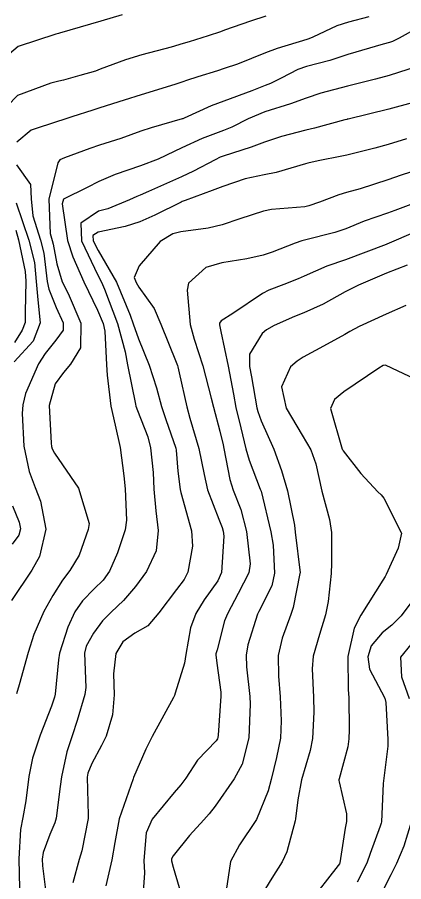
# Model space of a CAD drawing. Header units: metres. Extents: x 307586 to 320046, y 7427249 to 7434250.
# Drawn here: x 319898.64 to 319917.38, y 7429287.97 to 7429329.88 of the extents above; entities that cross this region are included whole.
import ezdxf

# ---------------------------------------------------------------- set-up
doc = ezdxf.new("R2010")
doc.units = ezdxf.units.M
doc.header["$MEASUREMENT"] = 0
doc.layers.add('Curvas de Nivel 1m', color=11, linetype='Continuous')
doc.layers.add('Curvas de Nivel 5m', color=15, linetype='Continuous')

msp = doc.modelspace()

# ---------------------------------------------------------------- linework, layer by layer
at = {"layer": 'Curvas de Nivel 1m', "flags": 128}
for points, elevation in [([(319903.725, 7429330.003), (319902.693, 7429329.69), (319902.193, 7429329.543), (319900.684, 7429329.11), (319900.646, 7429329.098), (319900.517, 7429329.062), (319898.677, 7429328.456), (319897.94, 7429327.827)], 836), ([(319915.684, 7429329.899), (319914.694, 7429329.634), (319914.139, 7429329.458), (319912.976, 7429328.917), (319912.773, 7429328.828), (319912.682, 7429328.798), (319911.245, 7429328.367), (319910.675, 7429328.146), (319909.312, 7429327.603), (319908.667, 7429327.387), (319908.352, 7429327.287), (319907.388, 7429326.983), (319906.839, 7429326.81), (319906.66, 7429326.748), (319906.287, 7429326.623), (319904.654, 7429326.115), (319903.827, 7429325.853), (319902.647, 7429325.483), (319902.311, 7429325.379), (319901.291, 7429325.054), (319900.808, 7429324.89), (319900.64, 7429324.845), (319899.312, 7429324.4), (319898.624, 7429323.82)], 834), ([(319918.139, 7429329.408), (319917.156, 7429328.865), (319916.841, 7429328.708), (319916.681, 7429328.65), (319916.374, 7429328.569), (319914.675, 7429328.072), (319913.794, 7429327.787), (319912.669, 7429327.488), (319912.246, 7429327.346), (319911.437, 7429326.932), (319910.925, 7429326.673), (319910.659, 7429326.567), (319910.015, 7429326.308), (319908.651, 7429325.814), (319908.042, 7429325.583), (319906.74, 7429324.989), (319906.671, 7429324.961), (319906.642, 7429324.95), (319905.126, 7429324.523), (319904.633, 7429324.35), (319903.66, 7429323.998), (319902.622, 7429323.671), (319902.153, 7429323.512), (319900.938, 7429323.057), (319900.707, 7429322.964), (319900.611, 7429322.828), (319900.164, 7429321.066), (319900.243, 7429319.389), (319900.33, 7429319.063), (319900.375, 7429318.877), (319900.552, 7429317.92), (319900.818, 7429317.057), (319901.104, 7429316.488), (319901.727, 7429315.048), (319901.704, 7429313.849), (319901.222, 7429313.053), (319900.885, 7429312.66), (319900.483, 7429312.115), (319900.19, 7429311.064), (319900.284, 7429309.224), (319900.308, 7429309.062), (319900.332, 7429308.951), (319900.44, 7429308.743), (319901.613, 7429307.048), (319902.119, 7429305.33), (319902.085, 7429305.043), (319901.634, 7429303.797), (319901.184, 7429303.052), (319900.841, 7429302.582), (319900.361, 7429301.848), (319899.93, 7429301.066), (319899.448, 7429299.962), (319899.169, 7429299.077), (319898.733, 7429297.51), (319898.608, 7429297.085)], 833), ([(319918.028, 7429327.498), (319916.665, 7429327.053), (319916.012, 7429326.88), (319914.659, 7429326.532), (319913.366, 7429326.203), (319912.653, 7429325.962), (319911.893, 7429325.685), (319910.646, 7429325.287), (319909.838, 7429324.952), (319909.051, 7429324.55), (319908.634, 7429324.388), (319907.611, 7429323.997), (319906.621, 7429323.545), (319906.244, 7429323.371), (319905.464, 7429323.007), (319904.609, 7429322.67), (319903.387, 7429322.25), (319902.602, 7429321.911), (319902.022, 7429321.622), (319900.888, 7429321.057), (319900.812, 7429320.836), (319901.074, 7429319.055), (319901.336, 7429318.272), (319901.865, 7429317.047), (319902.529, 7429315.678), (319902.803, 7429315.037), (319902.887, 7429314.667), (319902.97, 7429313.035), (319903, 7429312.523), (319903.172, 7429311.033), (319903.389, 7429310.101), (319903.622, 7429309.028), (319903.806, 7429307.65), (319903.873, 7429307.025), (319903.931, 7429305.501), (319903.869, 7429305.025), (319903.503, 7429303.912), (319903.117, 7429303.033), (319902.811, 7429302.593), (319902.364, 7429302.164), (319901.809, 7429301.595), (319901.438, 7429301.049), (319901.085, 7429300.31), (319900.689, 7429299.056), (319900.643, 7429298.733), (319900.477, 7429297.058), (319900.446, 7429296.914), (319900.297, 7429296.48), (319899.748, 7429295.068), (319899.379, 7429293.96), (319899.2, 7429293.076), (319899.054, 7429291.891), (319898.905, 7429291.08), (319898.8, 7429290.506), (319898.711, 7429289.082), (319898.755, 7429287.648)], 832), ([(319917.788, 7429325.722), (319916.649, 7429325.43), (319914.686, 7429324.942), (319914.643, 7429324.933), (319914.619, 7429324.925), (319914.519, 7429324.901), (319913.052, 7429324.501), (319912.635, 7429324.397), (319911.459, 7429324.104), (319910.626, 7429323.828), (319909.986, 7429323.586), (319908.616, 7429323.152), (319908.483, 7429323.103), (319908.238, 7429322.974), (319907.179, 7429322.413), (319906.605, 7429322.148), (319905.009, 7429321.426), (319904.595, 7429321.253), (319904.432, 7429321.184), (319904.086, 7429321.025), (319903.024, 7429320.598), (319902.584, 7429320.474), (319901.723, 7429319.901), (319901.752, 7429319.048), (319902.546, 7429317.371), (319902.723, 7429317.038), (319902.875, 7429316.701), (319903.495, 7429315.03), (319903.87, 7429313.659), (319903.989, 7429313.025), (319904.368, 7429311.127), (319904.394, 7429311.021), (319904.47, 7429310.808), (319904.97, 7429309.531), (319905.105, 7429309.01), (319905.23, 7429307.807), (319905.268, 7429307.007), (319905.36, 7429305.953), (319905.471, 7429305.004), (319905.382, 7429304.011), (319904.907, 7429303.012), (319904.365, 7429302.277), (319903.787, 7429301.597), (319903.197, 7429301.032), (319902.771, 7429300.611), (319902.338, 7429300.027), (319901.986, 7429299.385), (319901.908, 7429299.044), (319901.96, 7429297.39), (319901.923, 7429297.044), (319901.545, 7429295.793), (319901.297, 7429295.05), (319901.05, 7429294.273), (319900.779, 7429293.055), (319900.715, 7429292.588), (319900.525, 7429291.057), (319900.463, 7429290.824), (319900.221, 7429290.262), (319899.892, 7429289.381), (319899.849, 7429289.065), (319899.869, 7429288.734), (319900.082, 7429287.062)], 831), ([(319898.609, 7429322.73), (319899.287, 7429321.767), (319899.31, 7429321.079), (319899.399, 7429320.259), (319899.766, 7429319.072), (319899.922, 7429318.435), (319900.096, 7429317.067), (319900.165, 7429316.691), (319900.53, 7429315.801), (319900.87, 7429315.057), (319900.864, 7429314.71), (319900.51, 7429314.23), (319899.997, 7429313.571), (319899.674, 7429313.072), (319899.04, 7429311.643), (319898.906, 7429311.084), (319898.875, 7429310.676), (319898.956, 7429309.082), (319899.215, 7429307.862), (319899.51, 7429307.074), (319899.769, 7429306.422), (319900.019, 7429305.066), (319899.713, 7429303.741), (319899.341, 7429303.075), (319898.358, 7429301.605)], 834), ([(319918.611, 7429322.666), (319917.252, 7429322.218), (319916.604, 7429321.994), (319915.273, 7429321.563), (319914.598, 7429321.381), (319914.227, 7429321.274), (319913.295, 7429320.913), (319912.778, 7429320.73), (319912.59, 7429320.693), (319910.966, 7429320.557), (319910.586, 7429320.474), (319909.429, 7429320.109), (319908.576, 7429319.822), (319907.901, 7429319.648), (319906.57, 7429319.476), (319906.19, 7429319.374), (319905.571, 7429319.005), (319904.551, 7429317.831), (319904.312, 7429317.255), (319904.402, 7429317.021), (319904.541, 7429316.792), (319905.276, 7429315.755), (319905.606, 7429315.004), (319906.337, 7429313.151), (319906.41, 7429312.991), (319906.43, 7429312.928), (319906.489, 7429312.646), (319906.854, 7429310.986), (319907.006, 7429310.443), (319907.448, 7429308.98), (319907.702, 7429307.706), (319907.869, 7429306.976), (319908.409, 7429305.554), (319908.579, 7429305.142), (319908.629, 7429304.967), (319908.648, 7429304.717), (319908.541, 7429302.967), (319908.369, 7429302.551), (319907.698, 7429301.638), (319907.298, 7429300.981), (319907.046, 7429300.279), (319906.814, 7429298.985), (319906.741, 7429298.564), (319906.304, 7429297.104), (319906.257, 7429296.991), (319906.209, 7429296.898), (319905.179, 7429295.007), (319904.881, 7429294.404), (319904.272, 7429293.02), (319904.252, 7429292.966), (319903.578, 7429291.02), (319903.365, 7429289.873), (319903.224, 7429289.025), (319902.928, 7429287.767)], 829), ([(319917.847, 7429320.857), (319916.94, 7429320.514), (319916.586, 7429320.388), (319915.467, 7429320), (319914.574, 7429319.629), (319914.038, 7429319.438), (319912.565, 7429319.078), (319912.441, 7429319.045), (319912.12, 7429318.924), (319911.004, 7429318.49), (319910.557, 7429318.343), (319909.763, 7429318.16), (319908.553, 7429317.974), (319907.78, 7429317.748), (319906.95, 7429316.986), (319906.871, 7429316.656), (319907.028, 7429314.985), (319907.215, 7429314.28), (319907.634, 7429312.979), (319908.04, 7429311.412), (319908.147, 7429310.973), (319908.456, 7429309.816), (319908.624, 7429309.145), (319908.661, 7429308.967), (319908.94, 7429307.475), (319909.101, 7429306.96), (319909.479, 7429306.019), (319909.752, 7429304.95), (319909.938, 7429303.388), (319909.867, 7429302.948), (319909.358, 7429301.95), (319908.829, 7429300.963), (319908.695, 7429300.617), (319908.327, 7429299.215), (319908.274, 7429299.02), (319908.27, 7429298.971), (319908.319, 7429298.561), (319908.505, 7429297.167), (319908.51, 7429296.967), (319908.383, 7429295.068), (319908.371, 7429294.969), (319908.353, 7429294.898), (319908.28, 7429294.803), (319907.384, 7429293.861), (319906.806, 7429292.984), (319906.571, 7429292.665), (319906.246, 7429292.302), (319905.183, 7429291), (319904.883, 7429290.344), (319904.783, 7429289.004), (319904.805, 7429288.395), (319904.712, 7429287.005)], 828), ([(319898.57, 7429319.558), (319898.707, 7429319.088), (319899.017, 7429317.552), (319899.048, 7429317.082), (319899.023, 7429315.578), (319899.026, 7429315.082), (319898.886, 7429314.716), (319898.508, 7429314.117)], 836), ([(319917.951, 7429319.477), (319916.563, 7429318.885), (319916.53, 7429318.87), (319914.555, 7429318.125), (319913.656, 7429317.805), (319912.547, 7429317.325), (319912.266, 7429317.203), (319911.563, 7429316.93), (319910.834, 7429316.643), (319910.538, 7429316.487), (319909.089, 7429315.522), (319908.525, 7429315.163), (319908.441, 7429315.053), (319908.442, 7429314.971), (319908.518, 7429314.638), (319908.866, 7429312.964), (319909.119, 7429311.6), (319909.244, 7429310.958), (319909.474, 7429309.97), (319909.73, 7429308.951), (319909.89, 7429308.401), (319910.424, 7429307.005), (319910.447, 7429306.94), (319910.459, 7429306.903), (319910.936, 7429304.935), (319911.04, 7429304.287), (319911.111, 7429302.933), (319910.99, 7429302.311), (319910.354, 7429301.069), (319910.293, 7429300.941), (319909.824, 7429299.454), (319909.737, 7429298.949), (319909.758, 7429298.389), (319909.915, 7429296.946), (319909.939, 7429296.586), (319909.872, 7429294.946), (319909.54, 7429293.674), (319909.149, 7429292.957), (319908.239, 7429291.626), (319907.947, 7429291.261), (319907.679, 7429290.976), (319906.99, 7429290.214), (319906.206, 7429289.22), (319906.121, 7429289.074), (319906.118, 7429288.991), (319906.2, 7429288.675), (319906.7, 7429286.985)], 827), ([(319917.545, 7429317.868), (319916.549, 7429317.47), (319915.177, 7429316.89), (319914.54, 7429316.562), (319913.468, 7429315.976), (319912.529, 7429315.557), (319912.081, 7429315.37), (319911.089, 7429314.934), (319910.727, 7429314.731), (319910.517, 7429314.549), (319909.907, 7429313.544), (319909.902, 7429312.949), (319909.992, 7429312.452), (319910.26, 7429310.943), (319910.299, 7429310.771), (319910.464, 7429310.313), (319911.082, 7429308.934), (319911.459, 7429307.904), (319911.74, 7429306.927), (319912.074, 7429305.256), (319912.121, 7429304.923), (319912.349, 7429302.945), (319912.344, 7429302.92), (319912.01, 7429301.27), (319911.903, 7429300.925), (319911.488, 7429299.777), (319911.296, 7429298.93), (319911.303, 7429297.941), (319911.392, 7429296.929), (319911.442, 7429295.778), (319911.396, 7429294.929), (319911.21, 7429293.989), (319910.95, 7429292.933), (319910.803, 7429292.379), (319910.233, 7429290.983), (319910.208, 7429290.94), (319909.408, 7429289.759), (319908.984, 7429288.958), (319908.769, 7429287.542)], 826), ([(319918.485, 7429312.068), (319916.807, 7429312.867), (319916.495, 7429313.005), (319916.375, 7429312.991), (319916.175, 7429312.875), (319914.481, 7429311.722), (319914.028, 7429311.354), (319913.825, 7429310.906), (319914.401, 7429308.943), (319914.419, 7429308.9), (319914.443, 7429308.864), (319915.299, 7429307.754), (319916.124, 7429306.874), (319916.276, 7429306.726), (319916.42, 7429306.563), (319917.265, 7429304.861), (319917.107, 7429304.148), (319916.526, 7429302.868), (319916.475, 7429302.766), (319916.37, 7429302.59), (319915.297, 7429300.886), (319914.973, 7429300.261), (319914.669, 7429298.895), (319914.681, 7429297.269), (319914.712, 7429296.894), (319914.732, 7429295.338), (319914.713, 7429294.894), (319914.66, 7429294.512), (319914.254, 7429292.966), (319914.238, 7429292.915), (319914.237, 7429292.9), (319914.234, 7429292.882), (319914.252, 7429292.814), (319914.61, 7429291.259), (319914.603, 7429290.886), (319914.546, 7429290.569), (319914.284, 7429288.889), (319914.262, 7429288.83), (319914.202, 7429288.755), (319912.757, 7429286.911)], 824), ([(319917.72, 7429301.495), (319917.253, 7429300.861), (319916.805, 7429300.407), (319916.34, 7429300.03), (319915.798, 7429299.411), (319915.635, 7429298.88), (319915.713, 7429298.275), (319916.306, 7429297.181), (319916.469, 7429296.868), (319916.516, 7429296.652), (319916.611, 7429294.867), (319916.61, 7429294.535), (319916.399, 7429292.869), (319916.386, 7429292.734), (319916.296, 7429290.869), (319916.286, 7429290.815), (319916.23, 7429290.668), (319915.743, 7429289.341), (319915.581, 7429288.876), (319915.119, 7429287.955)], 823), ([(319917.724, 7429299.464), (319917.223, 7429298.861), (319917.271, 7429297.903), (319917.64, 7429296.857)], 822), ([(319917.737, 7429290.855), (319917.376, 7429289.698), (319917.029, 7429288.862), (319916.757, 7429288.304), (319916.186, 7429287.185)], 822)]:
    msp.add_lwpolyline(points, dxfattribs=dict(at, elevation=elevation))
at = {"layer": 'Curvas de Nivel 5m', "flags": 128}
for points, elevation in [([(319910.698, 7429329.932), (319909.955, 7429329.69), (319908.687, 7429329.245), (319908.487, 7429329.171), (319907.902, 7429328.978), (319906.975, 7429328.692), (319906.679, 7429328.601), (319906.106, 7429328.428), (319904.673, 7429328.049), (319903.887, 7429327.812), (319902.666, 7429327.357), (319902.434, 7429327.273), (319901.677, 7429327.05), (319900.883, 7429326.836), (319900.66, 7429326.776), (319900.272, 7429326.679), (319898.653, 7429326.082), (319898.165, 7429325.578)], 835), ([(319917.505, 7429323.986), (319916.626, 7429323.714), (319915.975, 7429323.528), (319914.617, 7429323.19), (319914.379, 7429323.14), (319913.226, 7429322.914), (319912.724, 7429322.806), (319912.611, 7429322.771), (319911.193, 7429322.348), (319910.606, 7429322.233), (319909.693, 7429322.042), (319908.6, 7429321.677), (319908.095, 7429321.478), (319906.773, 7429320.988), (319906.641, 7429320.941), (319906.592, 7429320.919), (319905.306, 7429320.285), (319904.577, 7429319.963), (319903.864, 7429319.736), (319902.569, 7429319.459), (319902.312, 7429319.297), (319902.319, 7429319.042), (319902.558, 7429318.572), (319903.45, 7429317.031), (319904.12, 7429315.431), (319904.257, 7429315.023), (319904.512, 7429314.294), (319905.033, 7429313.012), (319905.396, 7429311.92), (319905.636, 7429311.003), (319905.839, 7429310.375), (319906.323, 7429308.992), (319906.342, 7429308.891), (319906.432, 7429307.88), (319906.536, 7429306.989), (319906.57, 7429306.84), (319907.082, 7429304.983), (319907.141, 7429304.233), (319906.916, 7429302.985), (319906.735, 7429302.62), (319906.364, 7429302.143), (319905.511, 7429301.003), (319904.973, 7429300.381), (319904.338, 7429300.026), (319903.756, 7429299.602), (319903.426, 7429299.029), (319903.299, 7429298.044), (319903.333, 7429297.03), (319903.259, 7429296.064), (319902.943, 7429295.033), (319902.732, 7429294.579), (319902.263, 7429293.705), (319902.066, 7429293.232), (319902.034, 7429293.042), (319902.083, 7429291.193), (319902.079, 7429291.042), (319901.779, 7429289.475), (319901.64, 7429289.046), (319901.327, 7429287.913)], 830), ([(319898.59, 7429320.875), (319899.207, 7429319.08), (319899.468, 7429317.993), (319899.555, 7429317.075), (319899.642, 7429316.182), (319899.756, 7429315.072), (319899.41, 7429314.176), (319898.494, 7429313.181)], 835), ([(319917.481, 7429315.913), (319916.529, 7429315.482), (319915.213, 7429314.89), (319914.772, 7429314.643), (319914.517, 7429314.505), (319913.482, 7429313.936), (319912.5, 7429313.393), (319912.211, 7429313.21), (319911.891, 7429312.926), (319911.451, 7429311.963), (319911.677, 7429310.928), (319912.453, 7429309.613), (319912.879, 7429308.916), (319913.122, 7429308.227), (319913.413, 7429306.91), (319913.782, 7429305.533), (319913.88, 7429304.905), (319913.878, 7429303.407), (319913.865, 7429302.905), (319913.716, 7429301.55), (319913.583, 7429300.908), (319913.301, 7429299.948), (319912.993, 7429298.913), (319912.933, 7429298.298), (319913.01, 7429296.913), (319913.015, 7429296.194), (319912.957, 7429294.913), (319912.849, 7429294.34), (319912.429, 7429292.918), (319912.243, 7429291.936), (319912.131, 7429291.024), (319912.112, 7429290.921), (319911.714, 7429289.421), (319911.488, 7429288.927), (319910.982, 7429288.145), (319910.234, 7429286.939)], 825), ([(319898.414, 7429306.198), (319898.729, 7429305.408), (319898.794, 7429305.084), (319898.71, 7429304.773), (319898.392, 7429304.336)], 835)]:
    msp.add_lwpolyline(points, dxfattribs=dict(at, elevation=elevation))

doc.saveas('drawing.dxf')
